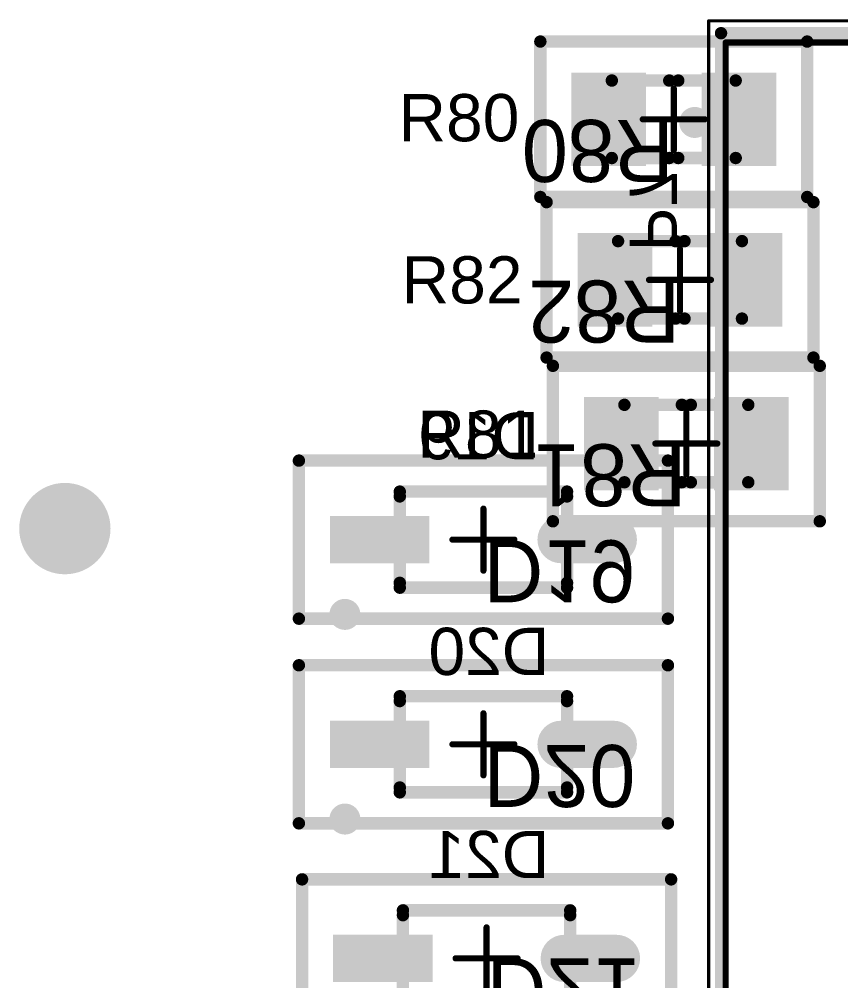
# Model space of a CAD drawing. Header units: millimetres. Extents: x 54 to 247, y 53 to 195.
# Drawn here: x 188.24 to 201.5, y 134.56 to 150.08 of the extents above; entities that cross this region are included whole.
import ezdxf

# ---------------------------------------------------------------- set-up
doc = ezdxf.new("R2010")
doc.units = ezdxf.units.MM
for name, color, linetype in [('BottomOverlay', 54, 'Continuous'), ('BottomPaste', 16, 'Continuous'), ('BottomSolder', 6, 'Continuous'), ('Mechanical10', 56, 'Continuous'), ('Mechanical12', 56, 'Continuous'), ('Mechanical13', 56, 'Continuous'), ('Mechanical15', 56, 'Continuous'), ('TopOverlay', 2, 'Continuous'), ('TopPaste', 8, 'Continuous'), ('TopSolder', 216, 'Continuous'), ('ViaHoleLayer', 16, 'Continuous')]:
    doc.layers.add(name, color=color, linetype=linetype)
doc.styles.add('Arial', font='arial.ttf', dxfattribs={"height": 0.2})

# ---------------------------------------------------------------- blocks, each defined once
blk = doc.blocks.new('V______S8_V_3910_01_001_IPC_A_B_30')
at = {"layer": 'BottomPaste'}
blk.add_hatch(color=16, dxfattribs=at).paths.add_polyline_path([(-2.479, 0.381), (-0.872, 0.381), (-0.872, -0.381), (-2.479, -0.381)])
h = blk.add_hatch(color=16, dxfattribs=at)
edge = h.paths.add_edge_path()
edge.add_arc((1.253, 0), 0.381, 90, 270)
edge.add_line((1.253, -0.381), (2.098, -0.381))
edge.add_arc((2.098, 0), 0.381, 270, 450)
edge.add_line((2.098, 0.381), (1.253, 0.381))
at = {"layer": 'BottomSolder'}
blk.add_hatch(color=6, dxfattribs=at).paths.add_polyline_path([(-2.479, 0.381), (-0.872, 0.381), (-0.872, -0.381), (-2.479, -0.381)])
h = blk.add_hatch(color=6, dxfattribs=at)
edge = h.paths.add_edge_path()
edge.add_arc((1.253, 0), 0.381, 90, 270)
edge.add_line((1.253, -0.381), (2.098, -0.381))
edge.add_arc((2.098, 0), 0.381, 270, 450)
edge.add_line((2.098, 0.381), (1.253, 0.381))
at = {"layer": 'BottomOverlay', "const_width": 0.2}
for points in [[(-1.35, 0.775), (1.35, 0.775)], [(-1.35, 0.697), (-1.35, 0.775)], [(1.35, 0.697), (1.35, 0.775)], [(-1.35, -0.775), (-1.35, -0.697)], [(1.35, -0.775), (1.35, -0.697)], [(-1.35, -0.775), (1.35, -0.775)]]:
    blk.add_lwpolyline(points, dxfattribs=at)
at = {"layer": 'BottomOverlay'}
for points, const_width in [([(-1.4, 0.775, 1), (-1.3, 0.775, 1)], 0.1), ([(-1.4, 0.775, 1), (-1.3, 0.775, 1)], 0.1), ([(-1.4, 0.697, 1), (-1.3, 0.697, 1)], 0.1), ([(1.3, 0.775, 1), (1.4, 0.775, 1)], 0.1), ([(1.3, 0.775, 1), (1.4, 0.775, 1)], 0.1), ([(1.3, 0.697, 1), (1.4, 0.697, 1)], 0.1), ([(-1.4, -0.697, 1), (-1.3, -0.697, 1)], 0.1), ([(1.3, -0.697, 1), (1.4, -0.697, 1)], 0.1), ([(-1.4, -0.775, 1), (-1.3, -0.775, 1)], 0.1), ([(-1.4, -0.775, 1), (-1.3, -0.775, 1)], 0.1), ([(1.3, -0.775, 1), (1.4, -0.775, 1)], 0.1), ([(1.3, -0.775, 1), (1.4, -0.775, 1)], 0.1), ([(-2.111, -1.206, 1), (-2.361, -1.206, 1)], 0.25), ([(-2.424, -1.206, 1), (-2.299, -1.206, 1)], 0.125), ([(-2.174, -1.206, 1), (-2.049, -1.206, 1)], 0.125)]:
    blk.add_lwpolyline(points, format="xyb", close=True, dxfattribs=dict(at, const_width=const_width))
at = {"layer": 'Mechanical10', "const_width": 0.2}
for points in [[(-2.979, -1.275), (-2.979, 1.275)], [(-2.979, 1.275), (2.979, 1.275)], [(2.979, -1.275), (2.979, 1.275)], [(-2.979, -1.275), (2.979, -1.275)]]:
    blk.add_lwpolyline(points, dxfattribs=at)
at = {"layer": 'Mechanical10', "const_width": 0.1}
for points in [[(-3.029, 1.275, 1), (-2.929, 1.275, 1)], [(-3.029, 1.275, 1), (-2.929, 1.275, 1)], [(2.929, 1.275, 1), (3.029, 1.275, 1)], [(2.929, 1.275, 1), (3.029, 1.275, 1)], [(-3.029, -1.275, 1), (-2.929, -1.275, 1)], [(-3.029, -1.275, 1), (-2.929, -1.275, 1)], [(2.929, -1.275, 1), (3.029, -1.275, 1)], [(2.929, -1.275, 1), (3.029, -1.275, 1)]]:
    blk.add_lwpolyline(points, format="xyb", close=True, dxfattribs=at)
at = {"layer": 'Mechanical12', "const_width": 0.2}
for points in [[(-1.35, -0.775), (-1.35, 0.775)], [(-1.35, 0.775), (1.35, 0.775)], [(1.35, -0.775), (1.35, 0.775)], [(-1.35, -0.775), (1.35, -0.775)]]:
    blk.add_lwpolyline(points, dxfattribs=at)
at = {"layer": 'Mechanical12', "const_width": 0.1}
for points in [[(-1.4, 0.775, 1), (-1.3, 0.775, 1)], [(-1.4, 0.775, 1), (-1.3, 0.775, 1)], [(1.3, 0.775, 1), (1.4, 0.775, 1)], [(1.3, 0.775, 1), (1.4, 0.775, 1)], [(-1.4, -0.775, 1), (-1.3, -0.775, 1)], [(-1.4, -0.775, 1), (-1.3, -0.775, 1)], [(1.3, -0.775, 1), (1.4, -0.775, 1)], [(1.3, -0.775, 1), (1.4, -0.775, 1)]]:
    blk.add_lwpolyline(points, format="xyb", close=True, dxfattribs=at)
at = {"layer": 'Mechanical15'}
for points, const_width in [([(-2.979, -1.275), (-2.979, 1.275)], 0.2), ([(-2.979, 1.275), (2.979, 1.275)], 0.2), ([(2.979, -1.275), (2.979, 1.275)], 0.2), ([(0, -0.5), (0, 0.5)], 0.1), ([(-0.5, 0), (0.5, 0)], 0.1), ([(-2.979, -1.275), (2.979, -1.275)], 0.2)]:
    blk.add_lwpolyline(points, dxfattribs=dict(at, const_width=const_width))
for points, const_width in [([(-3.029, 1.275, 1), (-2.929, 1.275, 1)], 0.1), ([(-3.029, 1.275, 1), (-2.929, 1.275, 1)], 0.1), ([(2.929, 1.275, 1), (3.029, 1.275, 1)], 0.1), ([(2.929, 1.275, 1), (3.029, 1.275, 1)], 0.1), ([(-0.025, 0.5, 1), (0.025, 0.5, 1)], 0.05), ([(-0.525, 0, 1), (-0.475, 0, 1)], 0.05), ([(0.475, 0, 1), (0.525, 0, 1)], 0.05), ([(-0.025, -0.5, 1), (0.025, -0.5, 1)], 0.05), ([(-3.029, -1.275, 1), (-2.929, -1.275, 1)], 0.1), ([(-3.029, -1.275, 1), (-2.929, -1.275, 1)], 0.1), ([(2.929, -1.275, 1), (3.029, -1.275, 1)], 0.1), ([(2.929, -1.275, 1), (3.029, -1.275, 1)], 0.1)]:
    blk.add_lwpolyline(points, format="xyb", close=True, dxfattribs=dict(at, const_width=const_width))
at = {"layer": 'Mechanical10', "text_generation_flag": 2}
blk.add_text('D20', height=1, rotation=180, dxfattribs=at).set_placement((0, -0.011))
blk = doc.blocks.new('V______S8_V_3910_01_001_IPC_A_B_31')
at = {"layer": 'BottomPaste'}
blk.add_hatch(color=16, dxfattribs=at).paths.add_polyline_path([(-2.479, 0.381), (-0.872, 0.381), (-0.872, -0.381), (-2.479, -0.381)])
h = blk.add_hatch(color=16, dxfattribs=at)
edge = h.paths.add_edge_path()
edge.add_arc((1.253, 0), 0.381, 90, 270)
edge.add_line((1.253, -0.381), (2.098, -0.381))
edge.add_arc((2.098, 0), 0.381, 270, 450)
edge.add_line((2.098, 0.381), (1.253, 0.381))
at = {"layer": 'BottomSolder'}
blk.add_hatch(color=6, dxfattribs=at).paths.add_polyline_path([(-2.479, 0.381), (-0.872, 0.381), (-0.872, -0.381), (-2.479, -0.381)])
h = blk.add_hatch(color=6, dxfattribs=at)
edge = h.paths.add_edge_path()
edge.add_arc((1.253, 0), 0.381, 90, 270)
edge.add_line((1.253, -0.381), (2.098, -0.381))
edge.add_arc((2.098, 0), 0.381, 270, 450)
edge.add_line((2.098, 0.381), (1.253, 0.381))
at = {"layer": 'BottomOverlay', "const_width": 0.2}
for points in [[(-1.35, 0.775), (1.35, 0.775)], [(-1.35, 0.697), (-1.35, 0.775)], [(1.35, 0.697), (1.35, 0.775)], [(-1.35, -0.775), (-1.35, -0.697)], [(1.35, -0.775), (1.35, -0.697)], [(-1.35, -0.775), (1.35, -0.775)]]:
    blk.add_lwpolyline(points, dxfattribs=at)
at = {"layer": 'BottomOverlay'}
for points, const_width in [([(-1.4, 0.775, 1), (-1.3, 0.775, 1)], 0.1), ([(-1.4, 0.775, 1), (-1.3, 0.775, 1)], 0.1), ([(-1.4, 0.697, 1), (-1.3, 0.697, 1)], 0.1), ([(1.3, 0.775, 1), (1.4, 0.775, 1)], 0.1), ([(1.3, 0.775, 1), (1.4, 0.775, 1)], 0.1), ([(1.3, 0.697, 1), (1.4, 0.697, 1)], 0.1), ([(-1.4, -0.697, 1), (-1.3, -0.697, 1)], 0.1), ([(1.3, -0.697, 1), (1.4, -0.697, 1)], 0.1), ([(-1.4, -0.775, 1), (-1.3, -0.775, 1)], 0.1), ([(-1.4, -0.775, 1), (-1.3, -0.775, 1)], 0.1), ([(1.3, -0.775, 1), (1.4, -0.775, 1)], 0.1), ([(1.3, -0.775, 1), (1.4, -0.775, 1)], 0.1), ([(-2.111, -1.206, 1), (-2.361, -1.206, 1)], 0.25), ([(-2.424, -1.206, 1), (-2.299, -1.206, 1)], 0.125), ([(-2.174, -1.206, 1), (-2.049, -1.206, 1)], 0.125)]:
    blk.add_lwpolyline(points, format="xyb", close=True, dxfattribs=dict(at, const_width=const_width))
at = {"layer": 'Mechanical10', "const_width": 0.2}
for points in [[(-2.979, -1.275), (-2.979, 1.275)], [(-2.979, 1.275), (2.979, 1.275)], [(2.979, -1.275), (2.979, 1.275)], [(-2.979, -1.275), (2.979, -1.275)]]:
    blk.add_lwpolyline(points, dxfattribs=at)
at = {"layer": 'Mechanical10', "const_width": 0.1}
for points in [[(-3.029, 1.275, 1), (-2.929, 1.275, 1)], [(-3.029, 1.275, 1), (-2.929, 1.275, 1)], [(2.929, 1.275, 1), (3.029, 1.275, 1)], [(2.929, 1.275, 1), (3.029, 1.275, 1)], [(-3.029, -1.275, 1), (-2.929, -1.275, 1)], [(-3.029, -1.275, 1), (-2.929, -1.275, 1)], [(2.929, -1.275, 1), (3.029, -1.275, 1)], [(2.929, -1.275, 1), (3.029, -1.275, 1)]]:
    blk.add_lwpolyline(points, format="xyb", close=True, dxfattribs=at)
at = {"layer": 'Mechanical12', "const_width": 0.2}
for points in [[(-1.35, -0.775), (-1.35, 0.775)], [(-1.35, 0.775), (1.35, 0.775)], [(1.35, -0.775), (1.35, 0.775)], [(-1.35, -0.775), (1.35, -0.775)]]:
    blk.add_lwpolyline(points, dxfattribs=at)
at = {"layer": 'Mechanical12', "const_width": 0.1}
for points in [[(-1.4, 0.775, 1), (-1.3, 0.775, 1)], [(-1.4, 0.775, 1), (-1.3, 0.775, 1)], [(1.3, 0.775, 1), (1.4, 0.775, 1)], [(1.3, 0.775, 1), (1.4, 0.775, 1)], [(-1.4, -0.775, 1), (-1.3, -0.775, 1)], [(-1.4, -0.775, 1), (-1.3, -0.775, 1)], [(1.3, -0.775, 1), (1.4, -0.775, 1)], [(1.3, -0.775, 1), (1.4, -0.775, 1)]]:
    blk.add_lwpolyline(points, format="xyb", close=True, dxfattribs=at)
at = {"layer": 'Mechanical15'}
for points, const_width in [([(-2.979, -1.275), (-2.979, 1.275)], 0.2), ([(-2.979, 1.275), (2.979, 1.275)], 0.2), ([(2.979, -1.275), (2.979, 1.275)], 0.2), ([(0, -0.5), (0, 0.5)], 0.1), ([(-0.5, 0), (0.5, 0)], 0.1), ([(-2.979, -1.275), (2.979, -1.275)], 0.2)]:
    blk.add_lwpolyline(points, dxfattribs=dict(at, const_width=const_width))
for points, const_width in [([(-3.029, 1.275, 1), (-2.929, 1.275, 1)], 0.1), ([(-3.029, 1.275, 1), (-2.929, 1.275, 1)], 0.1), ([(2.929, 1.275, 1), (3.029, 1.275, 1)], 0.1), ([(2.929, 1.275, 1), (3.029, 1.275, 1)], 0.1), ([(-0.025, 0.5, 1), (0.025, 0.5, 1)], 0.05), ([(-0.525, 0, 1), (-0.475, 0, 1)], 0.05), ([(0.475, 0, 1), (0.525, 0, 1)], 0.05), ([(-0.025, -0.5, 1), (0.025, -0.5, 1)], 0.05), ([(-3.029, -1.275, 1), (-2.929, -1.275, 1)], 0.1), ([(-3.029, -1.275, 1), (-2.929, -1.275, 1)], 0.1), ([(2.929, -1.275, 1), (3.029, -1.275, 1)], 0.1), ([(2.929, -1.275, 1), (3.029, -1.275, 1)], 0.1)]:
    blk.add_lwpolyline(points, format="xyb", close=True, dxfattribs=dict(at, const_width=const_width))
at = {"layer": 'Mechanical10', "text_generation_flag": 2}
blk.add_text('D19', height=1, rotation=180, dxfattribs=at).set_placement((0, -0.011))
blk = doc.blocks.new('V______S8_V_3910_01_001_IPC_A_B_68')
at = {"layer": 'BottomPaste'}
blk.add_hatch(color=16, dxfattribs=at).paths.add_polyline_path([(-2.479, 0.381), (-0.872, 0.381), (-0.872, -0.381), (-2.479, -0.381)])
h = blk.add_hatch(color=16, dxfattribs=at)
edge = h.paths.add_edge_path()
edge.add_arc((1.253, 0), 0.381, 90, 270)
edge.add_line((1.253, -0.381), (2.098, -0.381))
edge.add_arc((2.098, 0), 0.381, 270, 450)
edge.add_line((2.098, 0.381), (1.253, 0.381))
at = {"layer": 'BottomSolder'}
blk.add_hatch(color=6, dxfattribs=at).paths.add_polyline_path([(-2.479, 0.381), (-0.872, 0.381), (-0.872, -0.381), (-2.479, -0.381)])
h = blk.add_hatch(color=6, dxfattribs=at)
edge = h.paths.add_edge_path()
edge.add_arc((1.253, 0), 0.381, 90, 270)
edge.add_line((1.253, -0.381), (2.098, -0.381))
edge.add_arc((2.098, 0), 0.381, 270, 450)
edge.add_line((2.098, 0.381), (1.253, 0.381))
at = {"layer": 'BottomOverlay', "const_width": 0.2}
for points in [[(-1.35, 0.775), (1.35, 0.775)], [(-1.35, 0.697), (-1.35, 0.775)], [(1.35, 0.697), (1.35, 0.775)], [(-1.35, -0.775), (-1.35, -0.697)], [(1.35, -0.775), (1.35, -0.697)], [(-1.35, -0.775), (1.35, -0.775)]]:
    blk.add_lwpolyline(points, dxfattribs=at)
at = {"layer": 'BottomOverlay'}
for points, const_width in [([(-1.4, 0.775, 1), (-1.3, 0.775, 1)], 0.1), ([(-1.4, 0.775, 1), (-1.3, 0.775, 1)], 0.1), ([(-1.4, 0.697, 1), (-1.3, 0.697, 1)], 0.1), ([(1.3, 0.775, 1), (1.4, 0.775, 1)], 0.1), ([(1.3, 0.775, 1), (1.4, 0.775, 1)], 0.1), ([(1.3, 0.697, 1), (1.4, 0.697, 1)], 0.1), ([(-1.4, -0.697, 1), (-1.3, -0.697, 1)], 0.1), ([(1.3, -0.697, 1), (1.4, -0.697, 1)], 0.1), ([(-1.4, -0.775, 1), (-1.3, -0.775, 1)], 0.1), ([(-1.4, -0.775, 1), (-1.3, -0.775, 1)], 0.1), ([(1.3, -0.775, 1), (1.4, -0.775, 1)], 0.1), ([(1.3, -0.775, 1), (1.4, -0.775, 1)], 0.1), ([(-2.111, -1.206, 1), (-2.361, -1.206, 1)], 0.25), ([(-2.424, -1.206, 1), (-2.299, -1.206, 1)], 0.125), ([(-2.174, -1.206, 1), (-2.049, -1.206, 1)], 0.125)]:
    blk.add_lwpolyline(points, format="xyb", close=True, dxfattribs=dict(at, const_width=const_width))
at = {"layer": 'Mechanical10', "const_width": 0.2}
for points in [[(-2.979, -1.275), (-2.979, 1.275)], [(-2.979, 1.275), (2.979, 1.275)], [(2.979, -1.275), (2.979, 1.275)], [(-2.979, -1.275), (2.979, -1.275)]]:
    blk.add_lwpolyline(points, dxfattribs=at)
at = {"layer": 'Mechanical10', "const_width": 0.1}
for points in [[(-3.029, 1.275, 1), (-2.929, 1.275, 1)], [(-3.029, 1.275, 1), (-2.929, 1.275, 1)], [(2.929, 1.275, 1), (3.029, 1.275, 1)], [(2.929, 1.275, 1), (3.029, 1.275, 1)], [(-3.029, -1.275, 1), (-2.929, -1.275, 1)], [(-3.029, -1.275, 1), (-2.929, -1.275, 1)], [(2.929, -1.275, 1), (3.029, -1.275, 1)], [(2.929, -1.275, 1), (3.029, -1.275, 1)]]:
    blk.add_lwpolyline(points, format="xyb", close=True, dxfattribs=at)
at = {"layer": 'Mechanical12', "const_width": 0.2}
for points in [[(-1.35, -0.775), (-1.35, 0.775)], [(-1.35, 0.775), (1.35, 0.775)], [(1.35, -0.775), (1.35, 0.775)], [(-1.35, -0.775), (1.35, -0.775)]]:
    blk.add_lwpolyline(points, dxfattribs=at)
at = {"layer": 'Mechanical12', "const_width": 0.1}
for points in [[(-1.4, 0.775, 1), (-1.3, 0.775, 1)], [(-1.4, 0.775, 1), (-1.3, 0.775, 1)], [(1.3, 0.775, 1), (1.4, 0.775, 1)], [(1.3, 0.775, 1), (1.4, 0.775, 1)], [(-1.4, -0.775, 1), (-1.3, -0.775, 1)], [(-1.4, -0.775, 1), (-1.3, -0.775, 1)], [(1.3, -0.775, 1), (1.4, -0.775, 1)], [(1.3, -0.775, 1), (1.4, -0.775, 1)]]:
    blk.add_lwpolyline(points, format="xyb", close=True, dxfattribs=at)
at = {"layer": 'Mechanical15'}
for points, const_width in [([(-2.979, -1.275), (-2.979, 1.275)], 0.2), ([(-2.979, 1.275), (2.979, 1.275)], 0.2), ([(2.979, -1.275), (2.979, 1.275)], 0.2), ([(0, -0.5), (0, 0.5)], 0.1), ([(-0.5, 0), (0.5, 0)], 0.1), ([(-2.979, -1.275), (2.979, -1.275)], 0.2)]:
    blk.add_lwpolyline(points, dxfattribs=dict(at, const_width=const_width))
for points, const_width in [([(-3.029, 1.275, 1), (-2.929, 1.275, 1)], 0.1), ([(-3.029, 1.275, 1), (-2.929, 1.275, 1)], 0.1), ([(2.929, 1.275, 1), (3.029, 1.275, 1)], 0.1), ([(2.929, 1.275, 1), (3.029, 1.275, 1)], 0.1), ([(-0.025, 0.5, 1), (0.025, 0.5, 1)], 0.05), ([(-0.525, 0, 1), (-0.475, 0, 1)], 0.05), ([(0.475, 0, 1), (0.525, 0, 1)], 0.05), ([(-0.025, -0.5, 1), (0.025, -0.5, 1)], 0.05), ([(-3.029, -1.275, 1), (-2.929, -1.275, 1)], 0.1), ([(-3.029, -1.275, 1), (-2.929, -1.275, 1)], 0.1), ([(2.929, -1.275, 1), (3.029, -1.275, 1)], 0.1), ([(2.929, -1.275, 1), (3.029, -1.275, 1)], 0.1)]:
    blk.add_lwpolyline(points, format="xyb", close=True, dxfattribs=dict(at, const_width=const_width))
at = {"layer": 'Mechanical10', "text_generation_flag": 2}
blk.add_text('D21', height=1, rotation=180, dxfattribs=at).set_placement((0, 0))
blk = doc.blocks.new('V______CRCW0805__3_IPC_A_103')
at = {"layer": 'TopPaste'}
for points in [[(-1.654, 0.754), (-0.448, 0.754), (-0.448, -0.754), (-1.654, -0.754)], [(0.448, 0.754), (1.654, 0.754), (1.654, -0.754), (0.448, -0.754)]]:
    blk.add_hatch(color=8, dxfattribs=at).paths.add_polyline_path(points)
at = {"layer": 'TopSolder'}
for points in [[(-1.654, 0.754), (-0.448, 0.754), (-0.448, -0.754), (-1.654, -0.754)], [(0.448, 0.754), (1.654, 0.754), (1.654, -0.754), (0.448, -0.754)]]:
    blk.add_hatch(color=216, dxfattribs=at).paths.add_polyline_path(points)
at = {"layer": 'Mechanical10', "const_width": 0.2}
for points in [[(-2.154, 1.254), (-2.154, -1.254)], [(2.154, 1.254), (-2.154, 1.254)], [(2.154, 1.254), (2.154, -1.254)], [(2.154, -1.254), (-2.154, -1.254)]]:
    blk.add_lwpolyline(points, dxfattribs=at)
at = {"layer": 'Mechanical10', "const_width": 0.1}
for points in [[(-2.204, 1.254, 1), (-2.104, 1.254, 1)], [(-2.204, 1.254, 1), (-2.104, 1.254, 1)], [(2.104, 1.254, 1), (2.204, 1.254, 1)], [(2.104, 1.254, 1), (2.204, 1.254, 1)], [(-2.204, -1.254, 1), (-2.104, -1.254, 1)], [(-2.204, -1.254, 1), (-2.104, -1.254, 1)], [(2.104, -1.254, 1), (2.204, -1.254, 1)], [(2.104, -1.254, 1), (2.204, -1.254, 1)]]:
    blk.add_lwpolyline(points, format="xyb", close=True, dxfattribs=at)
at = {"layer": 'Mechanical12', "const_width": 0.2}
for points in [[(-1, 0.625), (-1, -0.625)], [(1, 0.625), (-1, 0.625)], [(1, 0.625), (1, -0.625)], [(1, -0.625), (-1, -0.625)]]:
    blk.add_lwpolyline(points, dxfattribs=at)
at = {"layer": 'Mechanical12', "const_width": 0.1}
for points in [[(-1.05, 0.625, 1), (-0.95, 0.625, 1)], [(-1.05, 0.625, 1), (-0.95, 0.625, 1)], [(0.95, 0.625, 1), (1.05, 0.625, 1)], [(0.95, 0.625, 1), (1.05, 0.625, 1)], [(-1.05, -0.625, 1), (-0.95, -0.625, 1)], [(-1.05, -0.625, 1), (-0.95, -0.625, 1)], [(0.95, -0.625, 1), (1.05, -0.625, 1)], [(0.95, -0.625, 1), (1.05, -0.625, 1)]]:
    blk.add_lwpolyline(points, format="xyb", close=True, dxfattribs=at)
at = {"layer": 'Mechanical15'}
for points, const_width in [([(-2.154, 1.254), (-2.154, -1.254)], 0.2), ([(2.154, 1.254), (-2.154, 1.254)], 0.2), ([(2.154, 1.254), (2.154, -1.254)], 0.2), ([(0, 0.5), (0, -0.5)], 0.1), ([(0.5, 0), (-0.5, 0)], 0.1), ([(2.154, -1.254), (-2.154, -1.254)], 0.2)]:
    blk.add_lwpolyline(points, dxfattribs=dict(at, const_width=const_width))
for points, const_width in [([(-2.204, 1.254, 1), (-2.104, 1.254, 1)], 0.1), ([(-2.204, 1.254, 1), (-2.104, 1.254, 1)], 0.1), ([(2.104, 1.254, 1), (2.204, 1.254, 1)], 0.1), ([(2.104, 1.254, 1), (2.204, 1.254, 1)], 0.1), ([(-0.025, 0.5, 1), (0.025, 0.5, 1)], 0.05), ([(-0.525, 0, 1), (-0.475, 0, 1)], 0.05), ([(0.475, 0, 1), (0.525, 0, 1)], 0.05), ([(-0.025, -0.5, 1), (0.025, -0.5, 1)], 0.05), ([(-2.204, -1.254, 1), (-2.104, -1.254, 1)], 0.1), ([(-2.204, -1.254, 1), (-2.104, -1.254, 1)], 0.1), ([(2.104, -1.254, 1), (2.204, -1.254, 1)], 0.1), ([(2.104, -1.254, 1), (2.204, -1.254, 1)], 0.1)]:
    blk.add_lwpolyline(points, format="xyb", close=True, dxfattribs=dict(at, const_width=const_width))
at = {"layer": 'TopOverlay', "const_width": 0.2}
for points in [[(0.073, 0.625), (-0.073, 0.625)], [(0.073, -0.625), (-0.073, -0.625)]]:
    blk.add_lwpolyline(points, dxfattribs=at)
at = {"layer": 'TopOverlay', "const_width": 0.1}
for points in [[(-0.123, 0.625, 1), (-0.023, 0.625, 1)], [(0.023, 0.625, 1), (0.123, 0.625, 1)], [(-0.123, -0.625, 1), (-0.023, -0.625, 1)], [(0.023, -0.625, 1), (0.123, -0.625, 1)]]:
    blk.add_lwpolyline(points, format="xyb", close=True, dxfattribs=at)
at = {"layer": 'Mechanical10'}
blk.add_text('R82', height=1, dxfattribs=at).set_placement((0, 0.011))
blk = doc.blocks.new('V______CRCW0805__3_IPC_A_104')
at = {"layer": 'TopPaste'}
for points in [[(-1.654, 0.754), (-0.448, 0.754), (-0.448, -0.754), (-1.654, -0.754)], [(0.448, 0.754), (1.654, 0.754), (1.654, -0.754), (0.448, -0.754)]]:
    blk.add_hatch(color=8, dxfattribs=at).paths.add_polyline_path(points)
at = {"layer": 'TopSolder'}
for points in [[(-1.654, 0.754), (-0.448, 0.754), (-0.448, -0.754), (-1.654, -0.754)], [(0.448, 0.754), (1.654, 0.754), (1.654, -0.754), (0.448, -0.754)]]:
    blk.add_hatch(color=216, dxfattribs=at).paths.add_polyline_path(points)
at = {"layer": 'Mechanical10', "const_width": 0.2}
for points in [[(-2.154, 1.254), (-2.154, -1.254)], [(2.154, 1.254), (-2.154, 1.254)], [(2.154, 1.254), (2.154, -1.254)], [(2.154, -1.254), (-2.154, -1.254)]]:
    blk.add_lwpolyline(points, dxfattribs=at)
at = {"layer": 'Mechanical10', "const_width": 0.1}
for points in [[(-2.204, 1.254, 1), (-2.104, 1.254, 1)], [(-2.204, 1.254, 1), (-2.104, 1.254, 1)], [(2.104, 1.254, 1), (2.204, 1.254, 1)], [(2.104, 1.254, 1), (2.204, 1.254, 1)], [(-2.204, -1.254, 1), (-2.104, -1.254, 1)], [(-2.204, -1.254, 1), (-2.104, -1.254, 1)], [(2.104, -1.254, 1), (2.204, -1.254, 1)], [(2.104, -1.254, 1), (2.204, -1.254, 1)]]:
    blk.add_lwpolyline(points, format="xyb", close=True, dxfattribs=at)
at = {"layer": 'Mechanical12', "const_width": 0.2}
for points in [[(-1, 0.625), (-1, -0.625)], [(1, 0.625), (-1, 0.625)], [(1, 0.625), (1, -0.625)], [(1, -0.625), (-1, -0.625)]]:
    blk.add_lwpolyline(points, dxfattribs=at)
at = {"layer": 'Mechanical12', "const_width": 0.1}
for points in [[(-1.05, 0.625, 1), (-0.95, 0.625, 1)], [(-1.05, 0.625, 1), (-0.95, 0.625, 1)], [(0.95, 0.625, 1), (1.05, 0.625, 1)], [(0.95, 0.625, 1), (1.05, 0.625, 1)], [(-1.05, -0.625, 1), (-0.95, -0.625, 1)], [(-1.05, -0.625, 1), (-0.95, -0.625, 1)], [(0.95, -0.625, 1), (1.05, -0.625, 1)], [(0.95, -0.625, 1), (1.05, -0.625, 1)]]:
    blk.add_lwpolyline(points, format="xyb", close=True, dxfattribs=at)
at = {"layer": 'Mechanical15'}
for points, const_width in [([(-2.154, 1.254), (-2.154, -1.254)], 0.2), ([(2.154, 1.254), (-2.154, 1.254)], 0.2), ([(2.154, 1.254), (2.154, -1.254)], 0.2), ([(0, 0.5), (0, -0.5)], 0.1), ([(0.5, 0), (-0.5, 0)], 0.1), ([(2.154, -1.254), (-2.154, -1.254)], 0.2)]:
    blk.add_lwpolyline(points, dxfattribs=dict(at, const_width=const_width))
for points, const_width in [([(-2.204, 1.254, 1), (-2.104, 1.254, 1)], 0.1), ([(-2.204, 1.254, 1), (-2.104, 1.254, 1)], 0.1), ([(2.104, 1.254, 1), (2.204, 1.254, 1)], 0.1), ([(2.104, 1.254, 1), (2.204, 1.254, 1)], 0.1), ([(-0.025, 0.5, 1), (0.025, 0.5, 1)], 0.05), ([(-0.525, 0, 1), (-0.475, 0, 1)], 0.05), ([(0.475, 0, 1), (0.525, 0, 1)], 0.05), ([(-0.025, -0.5, 1), (0.025, -0.5, 1)], 0.05), ([(-2.204, -1.254, 1), (-2.104, -1.254, 1)], 0.1), ([(-2.204, -1.254, 1), (-2.104, -1.254, 1)], 0.1), ([(2.104, -1.254, 1), (2.204, -1.254, 1)], 0.1), ([(2.104, -1.254, 1), (2.204, -1.254, 1)], 0.1)]:
    blk.add_lwpolyline(points, format="xyb", close=True, dxfattribs=dict(at, const_width=const_width))
at = {"layer": 'TopOverlay', "const_width": 0.2}
for points in [[(0.073, 0.625), (-0.073, 0.625)], [(0.073, -0.625), (-0.073, -0.625)]]:
    blk.add_lwpolyline(points, dxfattribs=at)
at = {"layer": 'TopOverlay', "const_width": 0.1}
for points in [[(-0.123, 0.625, 1), (-0.023, 0.625, 1)], [(0.023, 0.625, 1), (0.123, 0.625, 1)], [(-0.123, -0.625, 1), (-0.023, -0.625, 1)], [(0.023, -0.625, 1), (0.123, -0.625, 1)]]:
    blk.add_lwpolyline(points, format="xyb", close=True, dxfattribs=at)
at = {"layer": 'Mechanical10'}
blk.add_text('R81', height=1, dxfattribs=at).set_placement((0, 0.011))
blk = doc.blocks.new('V______CRCW0805__3_IPC_A_105')
at = {"layer": 'TopPaste'}
for points in [[(-1.654, 0.754), (-0.448, 0.754), (-0.448, -0.754), (-1.654, -0.754)], [(0.448, 0.754), (1.654, 0.754), (1.654, -0.754), (0.448, -0.754)]]:
    blk.add_hatch(color=8, dxfattribs=at).paths.add_polyline_path(points)
at = {"layer": 'TopSolder'}
for points in [[(-1.654, 0.754), (-0.448, 0.754), (-0.448, -0.754), (-1.654, -0.754)], [(0.448, 0.754), (1.654, 0.754), (1.654, -0.754), (0.448, -0.754)]]:
    blk.add_hatch(color=216, dxfattribs=at).paths.add_polyline_path(points)
at = {"layer": 'Mechanical10', "const_width": 0.2}
for points in [[(-2.154, 1.254), (-2.154, -1.254)], [(2.154, 1.254), (-2.154, 1.254)], [(2.154, 1.254), (2.154, -1.254)], [(2.154, -1.254), (-2.154, -1.254)]]:
    blk.add_lwpolyline(points, dxfattribs=at)
at = {"layer": 'Mechanical10', "const_width": 0.1}
for points in [[(-2.204, 1.254, 1), (-2.104, 1.254, 1)], [(-2.204, 1.254, 1), (-2.104, 1.254, 1)], [(2.104, 1.254, 1), (2.204, 1.254, 1)], [(2.104, 1.254, 1), (2.204, 1.254, 1)], [(-2.204, -1.254, 1), (-2.104, -1.254, 1)], [(-2.204, -1.254, 1), (-2.104, -1.254, 1)], [(2.104, -1.254, 1), (2.204, -1.254, 1)], [(2.104, -1.254, 1), (2.204, -1.254, 1)]]:
    blk.add_lwpolyline(points, format="xyb", close=True, dxfattribs=at)
at = {"layer": 'Mechanical12', "const_width": 0.2}
for points in [[(-1, 0.625), (-1, -0.625)], [(1, 0.625), (-1, 0.625)], [(1, 0.625), (1, -0.625)], [(1, -0.625), (-1, -0.625)]]:
    blk.add_lwpolyline(points, dxfattribs=at)
at = {"layer": 'Mechanical12', "const_width": 0.1}
for points in [[(-1.05, 0.625, 1), (-0.95, 0.625, 1)], [(-1.05, 0.625, 1), (-0.95, 0.625, 1)], [(0.95, 0.625, 1), (1.05, 0.625, 1)], [(0.95, 0.625, 1), (1.05, 0.625, 1)], [(-1.05, -0.625, 1), (-0.95, -0.625, 1)], [(-1.05, -0.625, 1), (-0.95, -0.625, 1)], [(0.95, -0.625, 1), (1.05, -0.625, 1)], [(0.95, -0.625, 1), (1.05, -0.625, 1)]]:
    blk.add_lwpolyline(points, format="xyb", close=True, dxfattribs=at)
at = {"layer": 'Mechanical15'}
for points, const_width in [([(-2.154, 1.254), (-2.154, -1.254)], 0.2), ([(2.154, 1.254), (-2.154, 1.254)], 0.2), ([(2.154, 1.254), (2.154, -1.254)], 0.2), ([(0, 0.5), (0, -0.5)], 0.1), ([(0.5, 0), (-0.5, 0)], 0.1), ([(2.154, -1.254), (-2.154, -1.254)], 0.2)]:
    blk.add_lwpolyline(points, dxfattribs=dict(at, const_width=const_width))
for points, const_width in [([(-2.204, 1.254, 1), (-2.104, 1.254, 1)], 0.1), ([(-2.204, 1.254, 1), (-2.104, 1.254, 1)], 0.1), ([(2.104, 1.254, 1), (2.204, 1.254, 1)], 0.1), ([(2.104, 1.254, 1), (2.204, 1.254, 1)], 0.1), ([(-0.025, 0.5, 1), (0.025, 0.5, 1)], 0.05), ([(-0.525, 0, 1), (-0.475, 0, 1)], 0.05), ([(0.475, 0, 1), (0.525, 0, 1)], 0.05), ([(-0.025, -0.5, 1), (0.025, -0.5, 1)], 0.05), ([(-2.204, -1.254, 1), (-2.104, -1.254, 1)], 0.1), ([(-2.204, -1.254, 1), (-2.104, -1.254, 1)], 0.1), ([(2.104, -1.254, 1), (2.204, -1.254, 1)], 0.1), ([(2.104, -1.254, 1), (2.204, -1.254, 1)], 0.1)]:
    blk.add_lwpolyline(points, format="xyb", close=True, dxfattribs=dict(at, const_width=const_width))
at = {"layer": 'TopOverlay', "const_width": 0.2}
for points in [[(0.073, 0.625), (-0.073, 0.625)], [(0.073, -0.625), (-0.073, -0.625)]]:
    blk.add_lwpolyline(points, dxfattribs=at)
at = {"layer": 'TopOverlay', "const_width": 0.1}
for points in [[(-0.123, 0.625, 1), (-0.023, 0.625, 1)], [(0.023, 0.625, 1), (0.123, 0.625, 1)], [(-0.123, -0.625, 1), (-0.023, -0.625, 1)], [(0.023, -0.625, 1), (0.123, -0.625, 1)]]:
    blk.add_lwpolyline(points, format="xyb", close=True, dxfattribs=at)
at = {"layer": 'Mechanical10'}
blk.add_text('R80', height=1, dxfattribs=at).set_placement((0, 0.011))
blk = doc.blocks.new('61900811121_B_148')
at = {"layer": 'BottomOverlay'}
for points, const_width in [([(9.015, 3.4, 1), (8.765, 3.4, 1)], 0.25), ([(8.703, 3.4, 1), (8.828, 3.4, 1)], 0.125), ([(8.952, 3.4, 1), (9.077, 3.4, 1)], 0.125), ([(10.28, 2.975, 1), (10.38, 2.975, 1)], 0.1), ([(10.28, 2.975, 1), (10.38, 2.975, 1)], 0.1)]:
    blk.add_lwpolyline(points, format="xyb", close=True, dxfattribs=dict(at, const_width=const_width))
at = {"layer": 'BottomOverlay', "const_width": 0.2}
for points in [[(-10.33, 2.975), (10.33, 2.975)], [(10.33, 2.975), (10.33, -2.975)]]:
    blk.add_lwpolyline(points, dxfattribs=at)
at = {"layer": 'Mechanical13', "const_width": 0.1}
for points in [[(-10.18, 2.9), (10.18, 2.9)], [(10.18, 2.9), (10.18, -2.9)]]:
    blk.add_lwpolyline(points, dxfattribs=at)
at = {"layer": 'Mechanical13', "const_width": 0.05}
blk.add_lwpolyline([(10.155, 2.9, 1), (10.205, 2.9, 1)], format="xyb", close=True, dxfattribs=at)
blk.add_lwpolyline([(10.155, 2.9, 1), (10.205, 2.9, 1)], format="xyb", close=True, dxfattribs=at)
at = {"layer": 'Mechanical15', "const_width": 0.05}
for points in [[(-10.53, 3.175), (10.53, 3.175)], [(10.53, 3.175), (10.53, -3.175)]]:
    blk.add_lwpolyline(points, dxfattribs=at)
at = {"layer": 'Mechanical15', "const_width": 0.025}
blk.add_lwpolyline([(10.517, 3.175, 1), (10.542, 3.175, 1)], format="xyb", close=True, dxfattribs=at)
blk.add_lwpolyline([(10.517, 3.175, 1), (10.542, 3.175, 1)], format="xyb", close=True, dxfattribs=at)

msp = doc.modelspace()

# ---------------------------------------------------------------- hatches: boundary and pattern name
at = {"layer": 'BottomSolder'}
h = msp.add_hatch(color=6, dxfattribs=at)
edge = h.paths.add_edge_path()
edge.add_arc((188.976, 141.859), 0.737, 0, 360)
at = {"layer": 'TopSolder'}
h = msp.add_hatch(color=216, dxfattribs=at)
edge = h.paths.add_edge_path()
edge.add_arc((188.976, 141.859), 0.737, 0, 360)
at = {"layer": 'ViaHoleLayer'}
h = msp.add_hatch(color=16, dxfattribs=at)
edge = h.paths.add_edge_path()
edge.add_arc((188.976, 141.859), 0.356, 0, 360)

# ---------------------------------------------------------------- block references
for name, p, rotation in [('61900811121_B_148', (202.544, 139.522), 90), ('V______CRCW0805__3_IPC_A_105', (198.806, 148.463), 180), ('V______CRCW0805__3_IPC_A_103', (198.907, 145.872), 180), ('V______CRCW0805__3_IPC_A_104', (199.009, 143.231), 180)]:
    msp.add_blockref(name, p, dxfattribs=dict(rotation=rotation))
for name, p in [('V______S8_V_3910_01_001_IPC_A_B_31', (195.733, 141.681)), ('V______S8_V_3910_01_001_IPC_A_B_30', (195.733, 138.379)), ('V______S8_V_3910_01_001_IPC_A_B_68', (195.784, 134.925))]:
    msp.add_blockref(name, p)

# ---------------------------------------------------------------- texts
at = {"layer": 'BottomOverlay', "style": 'Arial', "text_generation_flag": 2}
msp.add_text('P7', height=0.762, rotation=270, dxfattribs=at).set_placement((198.095, 146.33))
for s, p in [('D19', (196.634, 142.977)), ('D20', (196.799, 139.497)), ('D21', (196.799, 136.22))]:
    msp.add_text(s, height=0.762, dxfattribs=at).set_placement(p)
at = {"layer": 'TopOverlay', "style": 'Arial'}
for s, p in [('R80', (194.361, 148.108)), ('R82', (194.412, 145.491)), ('R81', (194.666, 143.002))]:
    msp.add_text(s, height=0.762, dxfattribs=at).set_placement(p)

doc.saveas('drawing.dxf')
